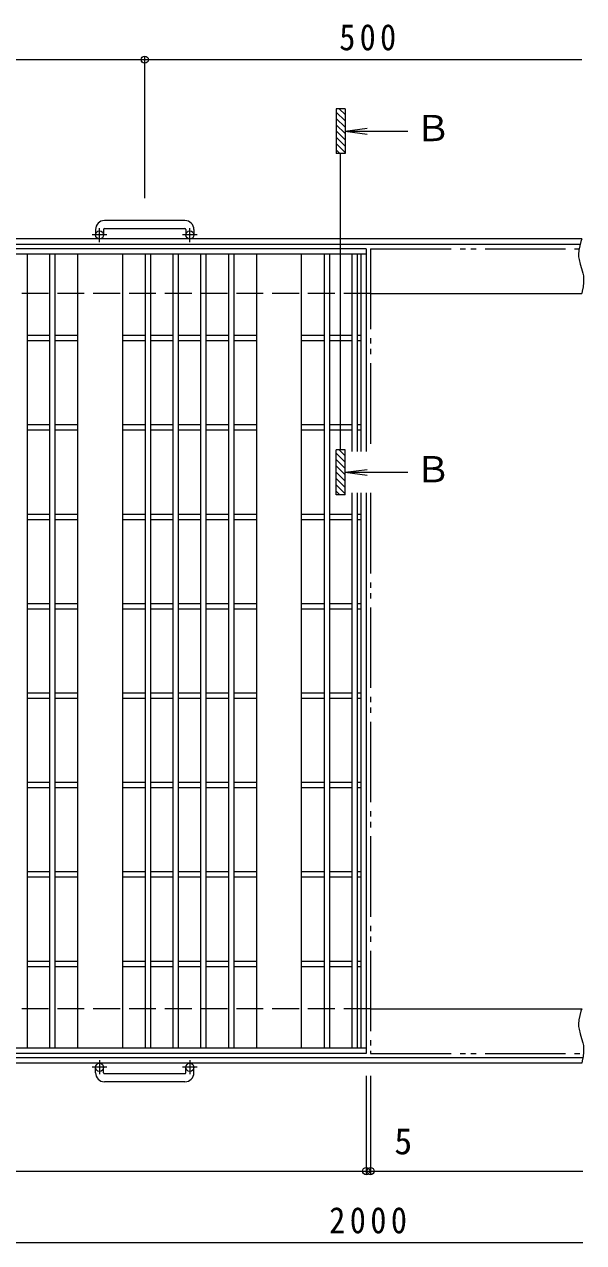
# Model space of a CAD drawing. Units: millimetres, scale not verified. Extents: x -1744 to 1840, y -1371 to 1279.
# Drawn here: x -834 to -209, y -255 to 1108 of the extents above; entities that cross this region are included whole.
import ezdxf
from ezdxf.enums import TextEntityAlignment as Align

# ---------------------------------------------------------------- set-up
doc = ezdxf.new("R2010")
doc.units = ezdxf.units.MM
doc.header["$LTSCALE"] = 10
doc.header["$PDMODE"] = 32
doc.header["$PDSIZE"] = 8
for name, pattern in [('CHAIN1', [8, 5, -1, 1, -1]), ('DASHED3', [4, 3, -1]), ('DOUBLE_CHAIN2', [12.8, 9, -1, 0.6, -0.6, 0.6, -1])]:
    doc.linetypes.add(name, pattern=pattern)
for name, color, linetype, lineweight in [('C-1', 2, 'Continuous', 9), ('C-2', 3, 'Continuous', 9), ('C-4', 7, 'Continuous', 9)]:
    doc.layers.add(name, color=color, linetype=linetype, lineweight=lineweight)
doc.styles.add('ＭＳ ゴシック', font='')
doc.styles.get('ＭＳ ゴシック').set_extended_font_data('MS Gothic')

msp = doc.modelspace()

# ---------------------------------------------------------------- linework, layer by layer
at = {"layer": 'C-1'}
for p, q in [((-654.15, 888.49), (-744.15, 888.49)), ((-754.15, 878.49), (-754.15, 872.39)), ((-745.15, 878.49), (-745.15, 872.39)), ((-744.15, 879.49), (-654.15, 879.49)), ((-653.15, 878.49), (-653.15, 872.39)), ((-644.15, 878.49), (-644.15, 872.39)), ((-210.64, 867.89), (-1449.15, 867.89)), ((-212.38, 861.89), (-1449.15, 861.89)), ((-446.65, 806.89), (-210.64, 806.89)), ((-446.65, 6.89), (-210.64, 6.89)), ((-209.47, -48.11), (-1449.15, -48.11)), ((-210.64, -54.11), (-1449.15, -54.11)), ((-754.15, -64.71), (-754.15, -58.61)), ((-745.15, -64.71), (-745.15, -58.61)), ((-744.15, -65.71), (-654.15, -65.71)), ((-653.15, -64.71), (-653.15, -58.61)), ((-644.15, -64.71), (-644.15, -58.61)), ((-654.15, -74.71), (-744.15, -74.71))]:
    msp.add_line(p, q, dxfattribs=at)
at = {"layer": 'C-1', "linetype": 'CHAIN1'}
for p, q in [((-741.49, 872.39), (-757.9, 872.39)), ((-749.65, 864.29), (-749.65, 879.88)), ((-640.49, 872.39), (-656.9, 872.39)), ((-648.65, 864.29), (-648.65, 879.88)), ((-749.65, -50.5), (-749.65, -66.1)), ((-648.65, -50.5), (-648.65, -66.1)), ((-741.49, -58.61), (-757.9, -58.61)), ((-640.49, -58.61), (-656.9, -58.61))]:
    msp.add_line(p, q, dxfattribs=at)
at = {"layer": 'C-1', "linetype": 'DASHED3'}
for p, q in [((-446.65, 806.89), (-1449.15, 806.89)), ((-446.65, 6.89), (-1449.15, 6.89))]:
    msp.add_line(p, q, dxfattribs=at)
at = {"layer": 'C-1'}
for points in [[(-210.64, 867.9), (-211.47, 865.09), (-212.79, 860.27), (-213.77, 855.46), (-214.18, 850.68), (-214.07, 847.92), (-213.64, 844.95), (-212.33, 839.85), (-210.72, 834.75), (-209.3, 829.63), (-208.75, 826.64), (-208.52, 823.92), (-208.61, 819.2), (-209.19, 814.44), (-210.07, 809.67), (-210.64, 806.9)], [(-210.64, 6.89), (-211.47, 4.09), (-212.79, -0.73), (-213.77, -5.54), (-214.18, -10.32), (-214.07, -13.08), (-213.64, -16.05), (-212.33, -21.15), (-210.72, -26.25), (-209.3, -31.37), (-208.75, -34.36), (-208.52, -37.08), (-208.61, -41.8), (-209.19, -46.56), (-210.07, -51.33), (-210.64, -54.11)]]:
    msp.add_lwpolyline(points, dxfattribs=at)
for centre in [(-749.65, 872.39), (-648.65, 872.39), (-749.65, -58.61), (-648.65, -58.61)]:
    msp.add_circle(centre, 4.5, dxfattribs=at)
for centre, radius, start, end in [((-744.15, 878.49), 10, 90, 180), ((-654.15, 878.49), 10, 0, 90), ((-744.15, 878.49), 1, 90, 180), ((-654.15, 878.49), 1, 0, 90), ((-744.15, -64.71), 10, 180, 270), ((-744.15, -64.71), 1, 180, 270), ((-654.15, -64.71), 10, 270, 0), ((-654.15, -64.71), 1, 270, 0)]:
    msp.add_arc(centre, radius, start, end, dxfattribs=at)
at = {"layer": 'C-2'}
for p, q in [((-451.65, 856.89), (-1446.65, 856.89)), ((-451.65, 850.89), (-1446.65, 850.89)), ((-830.65, 850.89), (-830.65, -37.11)), ((-805.65, 850.89), (-805.65, -37.11)), ((-799.65, 850.89), (-799.65, -37.11)), ((-774.15, 850.89), (-774.15, -37.11)), ((-724.15, 850.89), (-724.15, -37.11)), ((-698.65, 850.89), (-698.65, -37.11)), ((-692.65, 850.89), (-692.65, -37.11)), ((-667.65, 850.89), (-667.65, -37.11)), ((-661.65, 850.89), (-661.65, -37.11)), ((-636.65, 850.89), (-636.65, -37.11)), ((-630.65, 850.89), (-630.65, -37.11)), ((-605.65, 850.89), (-605.65, -37.11)), ((-599.65, 850.89), (-599.65, -37.11)), ((-574.15, 850.89), (-574.15, -37.11)), ((-524.15, 850.89), (-524.15, -37.11)), ((-498.65, 850.89), (-498.65, -37.11)), ((-492.65, 850.89), (-492.65, -37.11)), ((-467.65, 850.89), (-467.65, 630.12)), ((-461.65, 850.89), (-461.65, 630.12)), ((-457.65, 850.89), (-457.65, 630.12)), ((-451.65, 856.89), (-451.65, 630.12)), ((-805.65, 759.89), (-830.65, 759.89)), ((-805.65, 753.89), (-830.65, 753.89)), ((-774.15, 759.89), (-799.65, 759.89)), ((-774.15, 753.89), (-799.65, 753.89)), ((-698.65, 759.89), (-724.15, 759.89)), ((-698.65, 753.89), (-724.15, 753.89)), ((-667.65, 759.89), (-692.65, 759.89)), ((-667.65, 753.89), (-692.65, 753.89)), ((-636.65, 759.89), (-661.65, 759.89)), ((-636.65, 753.89), (-661.65, 753.89)), ((-605.65, 759.89), (-630.65, 759.89)), ((-605.65, 753.89), (-630.65, 753.89)), ((-574.15, 759.89), (-599.65, 759.89)), ((-574.15, 753.89), (-599.65, 753.89)), ((-498.65, 759.89), (-524.15, 759.89)), ((-498.65, 753.89), (-524.15, 753.89)), ((-467.65, 759.89), (-492.65, 759.89)), ((-467.65, 753.89), (-492.65, 753.89)), ((-457.65, 759.89), (-461.65, 759.89)), ((-457.65, 753.89), (-461.65, 753.89)), ((-805.65, 659.89), (-830.65, 659.89)), ((-774.15, 659.89), (-799.65, 659.89)), ((-698.65, 659.89), (-724.15, 659.89)), ((-667.65, 659.89), (-692.65, 659.89)), ((-636.65, 659.89), (-661.65, 659.89)), ((-605.65, 659.89), (-630.65, 659.89)), ((-574.15, 659.89), (-599.65, 659.89)), ((-498.65, 659.89), (-524.15, 659.89)), ((-467.65, 659.89), (-492.65, 659.89)), ((-457.65, 659.89), (-461.65, 659.89)), ((-805.65, 653.89), (-830.65, 653.89)), ((-774.15, 653.89), (-799.65, 653.89)), ((-698.65, 653.89), (-724.15, 653.89)), ((-667.65, 653.89), (-692.65, 653.89)), ((-636.65, 653.89), (-661.65, 653.89)), ((-605.65, 653.89), (-630.65, 653.89)), ((-574.15, 653.89), (-599.65, 653.89)), ((-498.65, 653.89), (-524.15, 653.89)), ((-467.65, 653.89), (-492.65, 653.89)), ((-457.65, 653.89), (-461.65, 653.89)), ((-467.65, 583.79), (-467.65, -37.11)), ((-461.65, 583.79), (-461.65, -37.11)), ((-457.65, 583.79), (-457.65, -37.11)), ((-451.65, 583.79), (-451.65, -43.11)), ((-805.65, 559.89), (-830.65, 559.89)), ((-774.15, 559.89), (-799.65, 559.89)), ((-698.65, 559.89), (-724.15, 559.89)), ((-667.65, 559.89), (-692.65, 559.89)), ((-636.65, 559.89), (-661.65, 559.89)), ((-605.65, 559.89), (-630.65, 559.89)), ((-574.15, 559.89), (-599.65, 559.89)), ((-498.65, 559.89), (-524.15, 559.89)), ((-467.65, 559.89), (-492.65, 559.89)), ((-457.65, 559.89), (-461.65, 559.89)), ((-805.65, 553.89), (-830.65, 553.89)), ((-774.15, 553.89), (-799.65, 553.89)), ((-698.65, 553.89), (-724.15, 553.89)), ((-667.65, 553.89), (-692.65, 553.89)), ((-636.65, 553.89), (-661.65, 553.89)), ((-605.65, 553.89), (-630.65, 553.89)), ((-574.15, 553.89), (-599.65, 553.89)), ((-498.65, 553.89), (-524.15, 553.89)), ((-467.65, 553.89), (-492.65, 553.89)), ((-457.65, 553.89), (-461.65, 553.89)), ((-805.65, 459.89), (-830.65, 459.89)), ((-805.65, 453.89), (-830.65, 453.89)), ((-774.15, 459.89), (-799.65, 459.89)), ((-774.15, 453.89), (-799.65, 453.89)), ((-698.65, 459.89), (-724.15, 459.89)), ((-698.65, 453.89), (-724.15, 453.89)), ((-667.65, 459.89), (-692.65, 459.89)), ((-667.65, 453.89), (-692.65, 453.89)), ((-636.65, 459.89), (-661.65, 459.89)), ((-636.65, 453.89), (-661.65, 453.89)), ((-605.65, 459.89), (-630.65, 459.89)), ((-605.65, 453.89), (-630.65, 453.89)), ((-574.15, 459.89), (-599.65, 459.89)), ((-574.15, 453.89), (-599.65, 453.89)), ((-498.65, 459.89), (-524.15, 459.89)), ((-498.65, 453.89), (-524.15, 453.89)), ((-467.65, 459.89), (-492.65, 459.89)), ((-467.65, 453.89), (-492.65, 453.89)), ((-457.65, 459.89), (-461.65, 459.89)), ((-457.65, 453.89), (-461.65, 453.89)), ((-805.65, 359.89), (-830.65, 359.89)), ((-774.15, 359.89), (-799.65, 359.89)), ((-698.65, 359.89), (-724.15, 359.89)), ((-667.65, 359.89), (-692.65, 359.89)), ((-636.65, 359.89), (-661.65, 359.89)), ((-605.65, 359.89), (-630.65, 359.89)), ((-574.15, 359.89), (-599.65, 359.89)), ((-498.65, 359.89), (-524.15, 359.89)), ((-467.65, 359.89), (-492.65, 359.89)), ((-457.65, 359.89), (-461.65, 359.89)), ((-805.65, 353.89), (-830.65, 353.89)), ((-774.15, 353.89), (-799.65, 353.89)), ((-698.65, 353.89), (-724.15, 353.89)), ((-667.65, 353.89), (-692.65, 353.89)), ((-636.65, 353.89), (-661.65, 353.89)), ((-605.65, 353.89), (-630.65, 353.89)), ((-574.15, 353.89), (-599.65, 353.89)), ((-498.65, 353.89), (-524.15, 353.89)), ((-467.65, 353.89), (-492.65, 353.89)), ((-457.65, 353.89), (-461.65, 353.89)), ((-805.65, 259.89), (-830.65, 259.89)), ((-774.15, 259.89), (-799.65, 259.89)), ((-698.65, 259.89), (-724.15, 259.89)), ((-667.65, 259.89), (-692.65, 259.89)), ((-636.65, 259.89), (-661.65, 259.89)), ((-605.65, 259.89), (-630.65, 259.89)), ((-574.15, 259.89), (-599.65, 259.89)), ((-498.65, 259.89), (-524.15, 259.89)), ((-467.65, 259.89), (-492.65, 259.89)), ((-457.65, 259.89), (-461.65, 259.89)), ((-805.65, 253.89), (-830.65, 253.89)), ((-774.15, 253.89), (-799.65, 253.89)), ((-698.65, 253.89), (-724.15, 253.89)), ((-667.65, 253.89), (-692.65, 253.89)), ((-636.65, 253.89), (-661.65, 253.89)), ((-605.65, 253.89), (-630.65, 253.89)), ((-574.15, 253.89), (-599.65, 253.89)), ((-498.65, 253.89), (-524.15, 253.89)), ((-467.65, 253.89), (-492.65, 253.89)), ((-457.65, 253.89), (-461.65, 253.89)), ((-805.65, 159.89), (-830.65, 159.89)), ((-805.65, 153.89), (-830.65, 153.89)), ((-774.15, 159.89), (-799.65, 159.89)), ((-774.15, 153.89), (-799.65, 153.89)), ((-698.65, 159.89), (-724.15, 159.89)), ((-698.65, 153.89), (-724.15, 153.89)), ((-667.65, 159.89), (-692.65, 159.89)), ((-667.65, 153.89), (-692.65, 153.89)), ((-636.65, 159.89), (-661.65, 159.89)), ((-636.65, 153.89), (-661.65, 153.89)), ((-605.65, 159.89), (-630.65, 159.89)), ((-605.65, 153.89), (-630.65, 153.89)), ((-574.15, 159.89), (-599.65, 159.89)), ((-574.15, 153.89), (-599.65, 153.89)), ((-498.65, 159.89), (-524.15, 159.89)), ((-498.65, 153.89), (-524.15, 153.89)), ((-467.65, 159.89), (-492.65, 159.89)), ((-467.65, 153.89), (-492.65, 153.89)), ((-457.65, 159.89), (-461.65, 159.89)), ((-457.65, 153.89), (-461.65, 153.89)), ((-805.65, 59.89), (-830.65, 59.89)), ((-774.15, 59.89), (-799.65, 59.89)), ((-698.65, 59.89), (-724.15, 59.89)), ((-667.65, 59.89), (-692.65, 59.89)), ((-636.65, 59.89), (-661.65, 59.89)), ((-605.65, 59.89), (-630.65, 59.89)), ((-574.15, 59.89), (-599.65, 59.89)), ((-498.65, 59.89), (-524.15, 59.89)), ((-467.65, 59.89), (-492.65, 59.89)), ((-457.65, 59.89), (-461.65, 59.89)), ((-805.65, 53.89), (-830.65, 53.89)), ((-774.15, 53.89), (-799.65, 53.89)), ((-698.65, 53.89), (-724.15, 53.89)), ((-667.65, 53.89), (-692.65, 53.89)), ((-636.65, 53.89), (-661.65, 53.89)), ((-605.65, 53.89), (-630.65, 53.89)), ((-574.15, 53.89), (-599.65, 53.89)), ((-498.65, 53.89), (-524.15, 53.89)), ((-467.65, 53.89), (-492.65, 53.89)), ((-457.65, 53.89), (-461.65, 53.89)), ((-451.65, -37.11), (-1446.65, -37.11)), ((-451.65, -43.11), (-1446.65, -43.11))]:
    msp.add_line(p, q, dxfattribs=at)
at = {"layer": 'C-2', "linetype": 'DOUBLE_CHAIN2'}
for p, q in [((-446.65, 856.89), (-213.57, 856.89)), ((-446.65, 856.89), (-446.65, 630.12)), ((-446.65, 583.79), (-446.65, -43.11)), ((-446.65, -43.11), (-208.81, -43.11))]:
    msp.add_line(p, q, dxfattribs=at)
at = {"layer": 'C-4'}
for p, q in [((-1449.15, 1068.49), (-210.64, 1068.49)), ((-699.15, 913.49), (-699.15, 1071.49)), ((-485.15, 1013.49), (-485.15, 963.49)), ((-475.15, 1013.49), (-485.15, 1013.49)), ((-475.15, 999.89), (-485.15, 1009.89)), ((-475.15, 1006.96), (-481.68, 1013.49)), ((-475.15, 1013.49), (-475.15, 963.49)), ((-475.15, 992.82), (-485.15, 1002.82)), ((-475.15, 985.75), (-485.15, 995.75)), ((-475.15, 978.68), (-485.15, 988.68)), ((-475.15, 971.61), (-485.15, 981.61)), ((-475.15, 988.49), (-450.37, 991.76)), ((-475.15, 988.49), (-450.37, 985.23)), ((-475.15, 988.49), (-405.15, 988.49)), ((-475.15, 964.54), (-485.15, 974.54)), ((-481.18, 963.49), (-485.15, 967.47)), ((-475.15, 963.49), (-485.15, 963.49)), ((-480.15, 631.89), (-480.15, 963.49)), ((-485.15, 581.89), (-485.15, 631.89)), ((-475.15, 631.89), (-485.15, 631.89)), ((-475.15, 618.29), (-485.15, 628.29)), ((-475.15, 625.37), (-481.68, 631.89)), ((-475.15, 581.89), (-475.15, 631.89)), ((-475.15, 611.22), (-485.15, 621.22)), ((-475.15, 604.15), (-485.15, 614.15)), ((-475.15, 597.08), (-485.15, 607.08)), ((-475.15, 590.01), (-485.15, 600.01)), ((-475.15, 606.89), (-450.37, 610.16)), ((-475.15, 606.89), (-450.37, 603.63)), ((-475.15, 606.89), (-405.15, 606.89)), ((-475.15, 582.94), (-485.15, 592.94)), ((-481.18, 581.89), (-485.15, 585.87)), ((-475.15, 581.89), (-485.15, 581.89)), ((-451.65, -68.11), (-451.65, -177.71)), ((-446.65, -68.11), (-446.65, -177.71)), ((-1449.15, -174.71), (-209.47, -174.71)), ((-1449.15, -254.71), (-209.47, -254.71))]:
    msp.add_line(p, q, dxfattribs=at)
for p in [(-699.15, 1068.49), (-451.65, -174.71), (-446.65, -174.71)]:
    msp.add_point(p, dxfattribs=at)

# ---------------------------------------------------------------- texts
at = {"layer": 'C-4', "color": 2, "style": 'ＭＳ ゴシック'}
for s, p in [('Ｂ', (-396.87, 968.49)), ('Ｂ', (-396.87, 586.89)), ('5', (-420.11, -164.71))]:
    msp.add_text(s, height=29.33, dxfattribs=at).set_placement(p, align=Align.BOTTOM_LEFT)
at = {"layer": 'C-4', "color": 2, "char_height": 29.33, "attachment_point": 7, "style": 'ＭＳ ゴシック'}
for s, insert in [('\\T1.27;\\W0.9;500', (-481.65, 1078.49)), ('\\T1.28;\\W0.9;2000', (-492.9, -244.71))]:
    msp.add_mtext(s, dxfattribs=dict(at, insert=insert))

doc.saveas('drawing.dxf')
